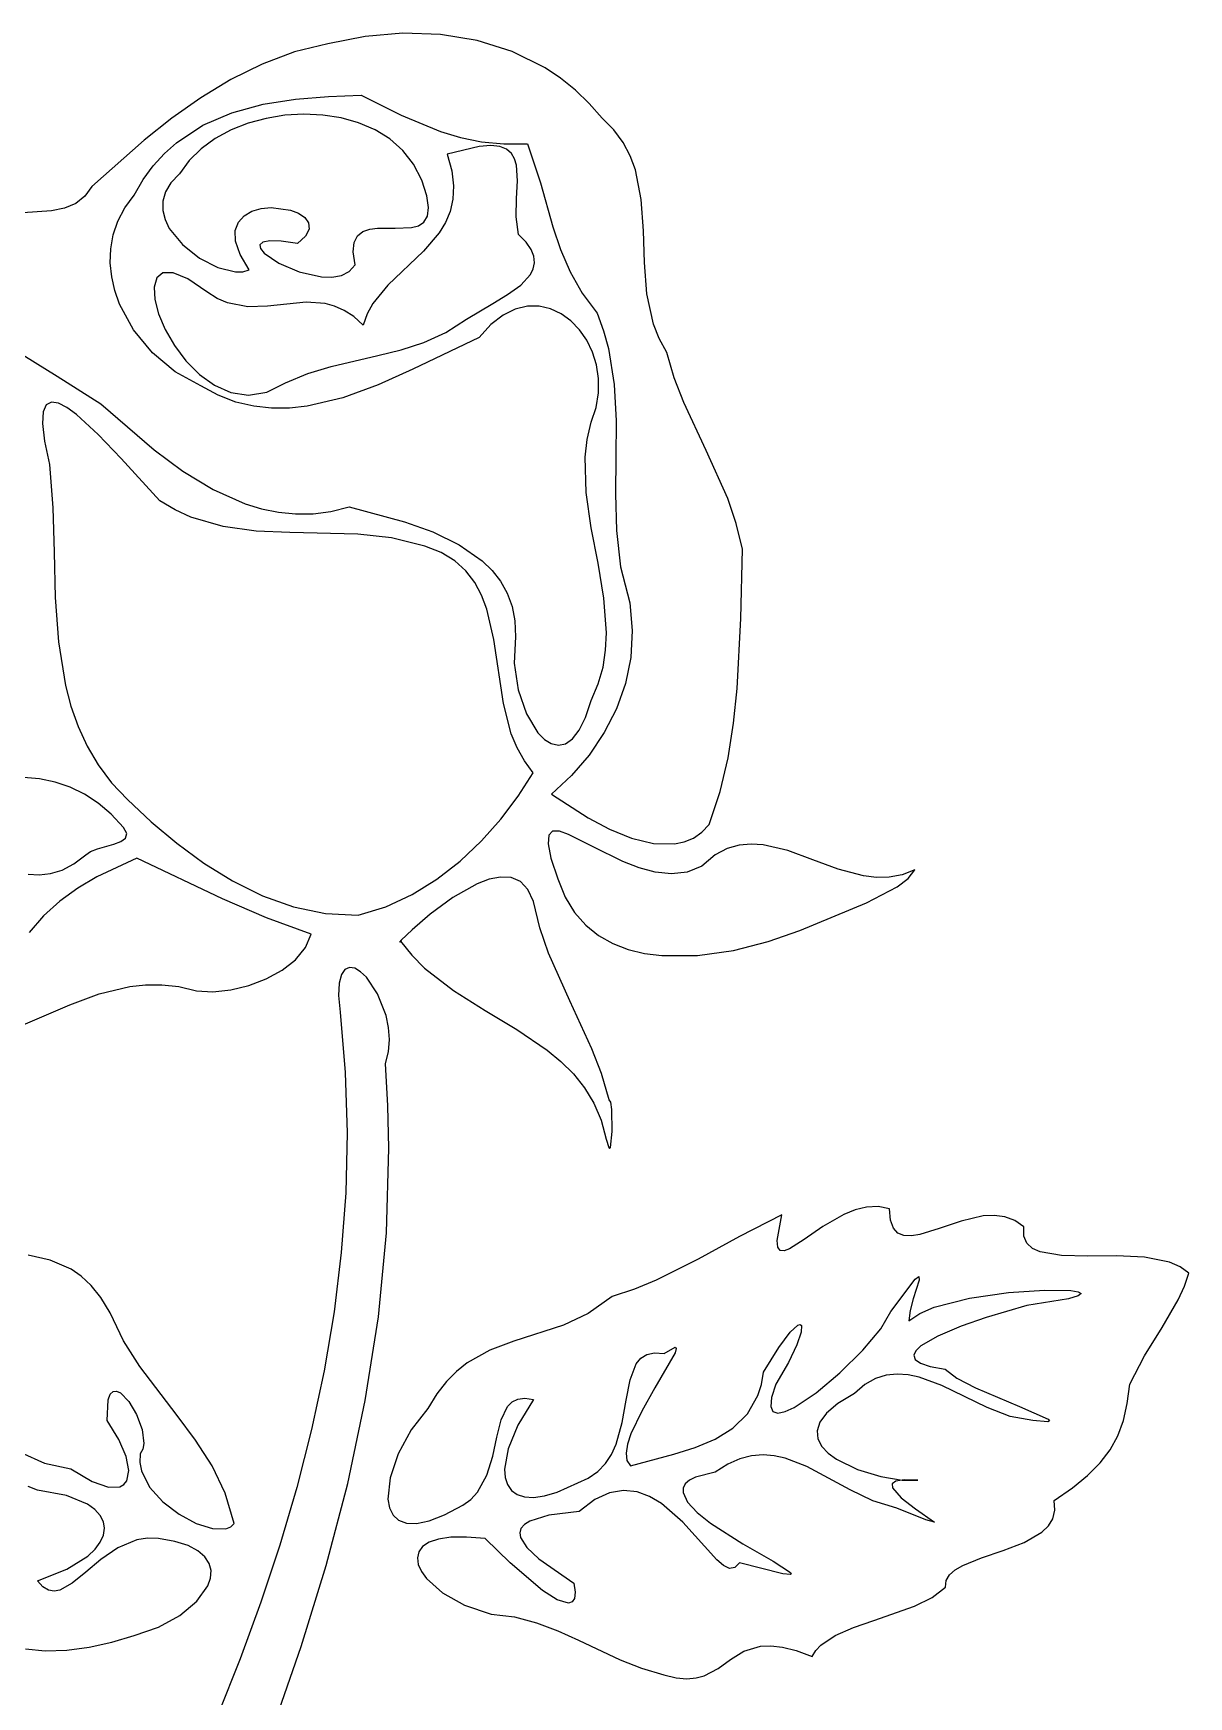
# Model space of a CAD drawing. Extents: x 15 to 195, y 6 to 291.
# Drawn here: x 86.9 to 194.7, y 136.1 to 291.2 of the extents above; entities that cross this region are included whole.
import ezdxf

# ---------------------------------------------------------------- set-up
doc = ezdxf.new("R2010")
doc.units = 0

msp = doc.modelspace()

# ---------------------------------------------------------------- linework, layer by layer
at = {"layer": 'Layer 1'}
for p, q in [((114.361539, 290.252352), (111.244021, 289.500739)), ((117.841428, 290.938042), (114.361539, 290.252352)), ((121.361002, 291.241668), (117.841428, 290.938042)), ((124.859876, 291.13235), (121.361002, 291.241668)), ((128.277667, 290.579205), (124.859876, 291.13235)), ((131.553989, 289.551352), (128.277667, 290.579205)), ((111.244021, 289.500739), (108.228165, 288.371603)), ((134.628459, 288.01791), (131.553989, 289.551352)), ((108.228165, 288.371603), (105.315405, 286.923787)), ((136.07113, 287.051942), (134.628459, 288.01791)), ((137.440693, 285.947997), (136.07113, 287.051942)), ((105.315405, 286.923787), (102.507174, 285.216135)), ((138.729602, 284.702213), (137.440693, 285.947997)), ((102.507174, 285.216135), (99.804906, 283.307492)), ((105.411353, 283.825595), (108.310981, 284.615051)), ((108.310981, 284.615051), (111.329786, 285.100239)), ((111.329786, 285.100239), (114.403032, 285.355349)), ((114.403032, 285.355349), (117.465983, 285.454574)), ((117.465983, 285.454574), (121.207202, 283.594328)), ((139.930307, 283.310732), (138.729602, 284.702213)), ((99.804906, 283.307492), (97.210032, 281.256702)), ((100.228567, 281.037107), (102.695636, 282.657677)), ((102.695636, 282.657677), (105.411353, 283.825595)), ((106.923205, 282.846067), (105.329656, 282.219153)), ((108.607705, 283.304053), (106.923205, 282.846067)), ((110.34977, 283.588381), (108.607705, 283.304053)), ((112.116018, 283.694321), (110.34977, 283.588381)), ((113.873063, 283.617144), (112.116018, 283.694321)), ((115.587522, 283.352121), (113.873063, 283.617144)), ((117.226009, 282.894521), (115.587522, 283.352121)), ((118.755141, 282.239616), (117.226009, 282.894521)), ((121.207202, 283.594328), (124.864312, 282.078098)), ((141.040494, 282.221038), (139.930307, 283.310732)), ((97.210032, 281.256702), (92.348205, 276.964059)), ((99.108506, 280.033892), (100.228567, 281.037107)), ((103.860442, 281.428039), (102.548946, 280.477455)), ((105.329656, 282.219153), (103.860442, 281.428039)), ((120.141534, 281.382676), (118.755141, 282.239616)), ((121.351802, 280.318972), (120.141534, 281.382676)), ((124.864312, 282.078098), (126.744295, 281.51628)), ((126.744295, 281.51628), (128.702814, 281.121217)), ((128.702814, 281.121217), (130.773054, 280.919824)), ((130.773054, 280.919824), (132.988205, 280.939018)), ((132.988205, 280.939018), (134.188296, 277.303954)), ((141.909933, 281.048113), (141.040494, 282.221038)), ((142.569278, 279.801917), (141.909933, 281.048113)), ((98.074882, 278.889692), (99.108506, 280.033892)), ((101.428554, 279.372131), (100.53265, 278.116796)), ((102.548946, 280.477455), (101.428554, 279.372131)), ((122.352562, 279.043774), (121.351802, 280.318972)), ((128.46628, 280.690544), (125.489157, 279.9714)), ((125.489157, 279.9714), (125.918832, 278.42168)), ((129.54534, 280.7627), (128.46628, 280.690544)), ((130.388243, 280.665795), (129.54534, 280.7627)), ((131.022624, 280.416742), (130.388243, 280.665795)), ((131.476115, 280.032453), (131.022624, 280.416742)), ((131.776351, 279.529841), (131.476115, 280.032453)), ((131.950966, 278.925818), (131.776351, 279.529841)), ((143.049185, 278.49241), (142.569278, 279.801917)), ((97.135788, 277.595233), (98.074882, 278.889692)), ((100.53265, 278.116796), (99.716637, 277.291554)), ((123.11043, 277.552353), (122.352562, 279.043774)), ((125.918832, 278.42168), (126.087924, 277.026021)), ((132.033864, 277.481189), (131.950966, 278.925818)), ((143.593308, 275.723307), (143.049185, 278.49241)), ((92.348205, 276.964059), (91.703003, 276.035585)), ((96.299316, 276.141241), (97.135788, 277.595233)), ((99.202344, 276.440411), (98.959997, 275.576524)), ((99.716637, 277.291554), (99.202344, 276.440411)), ((123.575432, 276.090133), (123.11043, 277.552353)), ((123.11043, 277.552353), (123.11043, 277.552353)), ((126.087924, 277.026021), (126.026013, 275.767194)), ((131.94588, 275.833869), (132.033864, 277.481189)), ((134.188296, 277.303954), (135.351669, 273.189357)), ((88.58322, 274.684017), (85.91655, 274.502252)), ((89.78051, 274.943123), (88.58322, 274.684017)), ((90.833771, 275.377793), (89.78051, 274.943123)), ((91.703003, 276.035585), (90.833771, 275.377793)), ((94.77862, 273.715434), (95.426506, 274.95263)), ((95.426506, 274.95263), (96.299316, 276.141241)), ((98.959997, 275.576524), (98.959825, 274.713049)), ((98.959825, 274.713049), (99.172055, 273.863142)), ((106.542552, 274.223384), (107.269971, 274.641502)), ((107.269971, 274.641502), (108.127421, 274.891359)), ((108.127421, 274.891359), (109.053346, 274.985423)), ((109.053346, 274.985423), (110.864403, 274.75605)), ((110.864403, 274.75605), (111.626427, 274.457551)), ((123.737921, 274.980657), (123.575432, 276.090133)), ((123.638349, 274.176004), (123.737921, 274.980657)), ((126.026013, 275.767194), (125.762677, 274.627972)), ((131.908082, 274.119157), (131.94588, 275.833869)), ((143.787541, 272.820486), (143.593308, 275.723307)), ((94.343484, 272.442272), (94.77862, 273.715434)), ((99.172055, 273.863142), (99.566916, 273.03996)), ((105.724019, 272.832489), (106.006716, 273.624536)), ((106.006716, 273.624536), (106.542552, 274.223384)), ((111.626427, 274.457551), (112.210708, 274.053135)), ((112.210708, 274.053135), (112.555692, 273.555272)), ((112.555692, 273.555272), (112.599824, 272.97643)), ((120.625356, 273.047831), (122.171776, 273.111768)), ((122.171776, 273.111768), (122.814826, 273.289481)), ((122.814826, 273.289481), (123.317167, 273.628253)), ((123.317167, 273.628253), (123.638349, 274.176004)), ((125.327493, 273.591123), (124.75004, 272.639421)), ((125.762677, 274.627972), (125.327493, 273.591123)), ((132.141541, 272.472353), (131.908082, 274.119157)), ((135.351669, 273.189357), (136.068887, 271.078249)), ((94.108926, 271.145767), (94.343484, 272.442272)), ((99.566916, 273.03996), (100.785439, 271.526399)), ((105.756015, 271.834774), (105.724019, 272.832489)), ((106.164259, 270.618922), (105.756015, 271.834774)), ((108.287212, 271.763719), (108.020869, 271.507073)), ((108.930649, 271.889912), (108.287212, 271.763719)), ((109.998808, 271.854338), (108.930649, 271.889912)), ((111.539316, 271.625685), (109.998808, 271.854338)), ((112.28155, 272.329078), (111.539316, 271.625685)), ((112.599824, 272.97643), (112.28155, 272.329078)), ((116.726868, 270.852938), (116.815998, 271.737591)), ((116.815998, 271.737591), (117.128479, 272.352009)), ((117.128479, 272.352009), (117.623859, 272.744114)), ((117.623859, 272.744114), (118.261688, 272.961828)), ((118.261688, 272.961828), (119.001514, 273.053071)), ((119.001514, 273.053071), (120.625356, 273.047831)), ((124.75004, 272.639421), (123.286639, 270.922537)), ((132.857988, 271.754836), (132.141541, 272.472353)), ((132.141541, 272.472353), (132.141541, 272.472353)), ((133.331151, 271.078831), (132.857988, 271.754836)), ((143.877128, 269.86363), (143.787541, 272.820486)), ((94.062771, 269.838541), (94.108926, 271.145767)), ((100.785439, 271.526399), (102.377217, 270.277616)), ((102.377217, 270.277616), (104.104073, 269.398864)), ((107.010304, 269.172464), (106.164259, 270.618922)), ((108.020869, 271.507073), (108.083992, 271.151289)), ((108.083992, 271.151289), (108.428953, 270.727678)), ((108.428953, 270.727678), (109.773878, 269.802234)), ((116.901539, 269.650129), (116.726868, 270.852938)), ((123.286639, 270.922537), (119.954045, 267.752445)), ((133.584014, 270.441832), (133.331151, 271.078831)), ((133.639561, 269.841333), (133.584014, 270.441832)), ((136.068887, 271.078249), (136.956087, 268.998479)), ((94.192847, 268.533215), (94.062771, 269.838541)), ((94.486981, 267.242411), (94.192847, 268.533215)), ((98.39004, 268.430669), (98.143873, 267.573234)), ((98.979205, 268.90357), (98.39004, 268.430669)), ((99.938165, 268.901443), (98.979205, 268.90357)), ((101.293714, 268.333794), (99.938165, 268.901443)), ((104.104073, 269.398864), (105.727827, 268.995396)), ((105.727827, 268.995396), (106.426612, 269.004784)), ((106.426612, 269.004784), (107.010304, 269.172464)), ((109.773878, 269.802234), (111.674622, 268.98125)), ((111.674622, 268.98125), (113.750162, 268.515232)), ((113.750162, 268.515232), (114.734411, 268.493619)), ((114.734411, 268.493619), (115.619475, 268.654689)), ((115.619475, 268.654689), (116.357727, 269.029755)), ((116.357727, 269.029755), (116.901539, 269.650129)), ((132.348254, 267.754213), (133.250639, 268.739809)), ((133.250639, 268.739809), (133.520775, 269.274827)), ((133.520775, 269.274827), (133.639561, 269.841333)), ((136.956087, 268.998479), (138.07299, 267.000451)), ((144.107311, 266.932423), (143.877128, 269.86363)), ((94.933, 265.978751), (94.486981, 267.242411)), ((98.143873, 267.573234), (98.21391, 266.421759)), ((103.07265, 267.110129), (101.293714, 268.333794)), ((104.041795, 266.515584), (103.07265, 267.110129)), ((119.954045, 267.752445), (118.558103, 266.023574)), ((131.116275, 266.864494), (132.348254, 267.754213)), ((138.07299, 267.000451), (139.479316, 265.134574)), ((144.723331, 264.106547), (144.107311, 266.932423)), ((96.231997, 263.583348), (94.933, 265.978751)), ((98.21391, 266.421759), (98.573355, 265.066738)), ((104.998368, 266.10805), (104.041795, 266.515584)), ((106.877994, 265.739559), (104.998368, 266.10805)), ((108.719922, 265.775748), (106.877994, 265.739559)), ((110.532547, 265.987707), (108.719922, 265.775748)), ((112.324263, 266.146526), (110.532547, 265.987707)), ((114.103463, 266.023295), (112.324263, 266.146526)), ((114.990994, 265.784376), (114.103463, 266.023295)), ((115.878543, 265.389104), (114.990994, 265.784376)), ((116.767161, 264.808864), (115.878543, 265.389104)), ((118.558103, 266.023574), (118.031244, 265.06288)), ((127.281457, 264.570129), (129.73857, 266.050607)), ((129.73857, 266.050607), (131.116275, 266.864494)), ((131.833584, 265.515038), (130.695382, 264.958023)), ((132.964007, 265.781403), (131.833584, 265.515038)), ((134.0674, 265.78093), (132.964007, 265.781403)), ((135.124512, 265.537431), (134.0674, 265.78093)), ((136.116092, 265.074717), (135.124512, 265.537431)), ((98.573355, 265.066738), (99.195411, 263.598665)), ((117.657897, 264.015044), (116.767161, 264.808864)), ((118.031244, 265.06288), (117.657897, 264.015044)), ((125.345816, 263.329511), (127.281457, 264.570129)), ((129.568654, 264.086546), (128.47265, 262.876796)), ((130.695382, 264.958023), (129.568654, 264.086546)), ((137.022888, 264.416601), (136.116092, 265.074717)), ((137.825649, 263.586893), (137.022888, 264.416601)), ((139.479316, 265.134574), (140.081877, 263.48816)), ((145.252668, 262.758009), (144.723331, 264.106547)), ((97.992455, 261.447979), (96.231997, 263.583348)), ((99.195411, 263.598665), (100.053284, 262.108033)), ((121.190356, 261.719058), (123.306403, 262.408647)), ((128.47265, 262.876796), (122.27603, 259.905318)), ((123.306403, 262.408647), (125.345816, 263.329511)), ((138.505123, 262.609406), (137.825649, 263.586893)), ((139.042059, 261.507951), (138.505123, 262.609406)), ((140.081877, 263.48816), (140.5341, 261.828579)), ((145.97043, 261.465685), (145.252668, 262.758009)), ((85.002889, 261.812001), (89.110254, 259.26944)), ((100.116986, 259.673619), (97.992455, 261.447979)), ((100.053284, 262.108033), (101.120178, 260.685336)), ((101.120178, 260.685336), (102.369297, 259.421069)), ((114.653789, 260.153148), (119.024813, 261.172265)), ((119.024813, 261.172265), (121.190356, 261.719058)), ((139.417206, 260.30634), (139.042059, 261.507951)), ((140.5341, 261.828579), (141.06916, 258.476343)), ((146.663091, 259.096737), (145.97043, 261.465685)), ((89.110254, 259.26944), (93.194872, 256.667907)), ((102.508205, 258.361241), (100.116986, 259.673619)), ((102.369297, 259.421069), (103.773846, 258.405726)), ((110.410427, 258.643463), (112.502581, 259.503866)), ((112.502581, 259.503866), (114.653789, 260.153148)), ((122.27603, 259.905318), (119.043316, 258.447254)), ((139.611312, 259.028385), (139.417206, 260.30634)), ((104.139438, 257.472317), (102.508205, 258.361241)), ((103.773846, 258.405726), (105.307029, 257.729799)), ((105.307029, 257.729799), (106.942051, 257.483784)), ((106.942051, 257.483784), (108.652116, 257.758174)), ((108.652116, 257.758174), (110.410427, 258.643463)), ((119.043316, 258.447254), (115.753417, 257.238559)), ((139.379396, 256.338691), (139.605126, 257.697898)), ((139.605126, 257.697898), (139.611312, 259.028385)), ((141.06916, 258.476343), (141.247763, 255.090722)), ((147.552806, 256.802098), (146.663091, 259.096737)), ((88.083675, 256.595678), (87.795069, 255.941965)), ((88.569085, 256.843204), (88.083675, 256.595678)), ((89.222596, 256.736569), (88.569085, 256.843204)), ((90.015506, 256.327797), (89.222596, 256.736569)), ((90.919113, 255.668913), (90.015506, 256.327797)), ((93.194872, 256.667907), (98.143623, 252.396953)), ((105.783726, 256.840573), (104.139438, 257.472317)), ((107.438029, 256.44436), (105.783726, 256.840573)), ((109.099309, 256.262029), (107.438029, 256.44436)), ((110.764527, 256.271933), (109.099309, 256.262029)), ((112.430644, 256.452421), (110.764527, 256.271933)), ((115.753417, 257.238559), (112.430644, 256.452421)), ((138.914872, 254.974574), (139.379396, 256.338691)), ((149.637454, 252.330497), (147.552806, 256.802098)), ((87.795069, 255.941965), (87.731969, 254.830042)), ((87.731969, 254.830042), (87.923077, 253.207883)), ((92.943609, 253.80891), (90.919113, 255.668913)), ((138.547997, 253.345516), (138.914872, 254.974574)), ((141.247763, 255.090722), (141.233172, 251.684573)), ((87.923077, 253.207883), (88.397094, 251.023463)), ((95.066467, 251.572757), (92.943609, 253.80891)), ((138.368079, 251.708424), (138.547997, 253.345516)), ((98.688799, 247.636796), (95.066467, 251.572757)), ((98.143623, 252.396953), (100.835403, 250.406687)), ((138.45079, 248.417742), (138.368079, 251.708424)), ((141.233172, 251.684573), (141.188652, 248.270749)), ((151.652479, 247.840379), (149.637454, 252.330497)), ((88.397094, 251.023463), (88.692522, 246.98557)), ((100.835403, 250.406687), (103.667744, 248.685392)), ((103.667744, 248.685392), (106.637365, 247.362188)), ((138.926367, 245.117735), (138.45079, 248.417742)), ((141.188652, 248.270749), (141.277467, 244.862108)), ((88.692522, 246.98557), (88.813842, 242.827088)), ((100.117278, 246.780919), (98.688799, 247.636796)), ((101.577737, 246.10793), (100.117278, 246.780919)), ((106.637365, 247.362188), (108.17263, 246.890222)), ((108.17263, 246.890222), (109.740984, 246.566199)), ((114.640483, 246.643197), (116.337094, 247.072352)), ((116.337094, 247.072352), (121.506484, 245.679169)), ((152.455166, 245.522594), (151.652479, 247.840379)), ((104.580386, 245.221433), (101.577737, 246.10793)), ((107.668326, 244.798934), (104.580386, 245.221433)), ((109.740984, 246.566199), (111.342018, 246.40626)), ((111.342018, 246.40626), (112.975321, 246.426546)), ((112.975321, 246.426546), (114.640483, 246.643197)), ((121.506484, 245.679169), (124.139942, 244.734206)), ((153.025986, 243.121241), (152.455166, 245.522594)), ((110.813135, 244.662062), (107.668326, 244.798934)), ((117.159678, 244.531726), (110.813135, 244.662062)), ((120.304571, 244.18152), (117.159678, 244.531726)), ((123.39265, 243.403463), (120.304571, 244.18152)), ((124.139942, 244.734206), (126.608058, 243.537366)), ((139.558171, 241.823613), (138.926367, 245.117735)), ((141.277467, 244.862108), (141.662883, 241.471505)), ((88.813842, 242.827088), (88.935944, 238.627051)), ((124.938665, 242.805753), (123.39265, 243.403463)), ((126.211253, 242.028693), (124.938665, 242.805753)), ((126.608058, 243.537366), (128.762441, 242.023926)), ((152.861755, 236.6694), (153.025986, 243.121241)), ((153.025986, 243.121241), (153.025986, 243.121241)), ((127.241464, 241.092012), (126.211253, 242.028693)), ((128.060349, 240.015437), (127.241464, 241.092012)), ((128.762441, 242.023926), (129.675612, 241.128256)), ((129.675612, 241.128256), (130.454705, 240.129166)), ((140.109563, 238.550583), (139.558171, 241.823613)), ((141.662883, 241.471505), (142.508165, 238.111796)), ((128.698958, 238.818695), (128.060349, 240.015437)), ((130.454705, 240.129166), (131.08117, 239.018565)), ((131.08117, 239.018565), (131.536459, 237.788363)), ((88.935944, 238.627051), (89.233721, 234.464494)), ((129.188342, 237.521515), (128.698958, 238.818695)), ((129.843639, 234.704749), (129.188342, 237.521515)), ((131.536459, 237.788363), (131.802024, 236.43047)), ((140.343903, 235.313854), (140.109563, 238.550583)), ((142.508165, 238.111796), (142.75313, 235.547764)), ((131.802024, 236.43047), (131.859316, 234.936796)), ((152.543774, 230.129144), (152.861755, 236.6694)), ((89.233721, 234.464494), (89.882065, 230.418454)), ((130.729769, 228.733973), (129.843639, 234.704749)), ((131.859316, 234.936796), (131.72865, 232.482751)), ((140.268229, 233.713855), (140.343903, 235.313854)), ((142.75313, 235.547764), (142.610581, 233.03131)), ((140.024552, 232.128633), (140.268229, 233.713855)), ((142.610581, 233.03131), (142.109084, 230.58623)), ((131.72865, 232.482751), (132.107148, 230.002489)), ((139.583293, 230.560091), (140.024552, 232.128633)), ((89.882065, 230.418454), (90.392352, 228.463825)), ((132.107148, 230.002489), (132.884887, 227.753863)), ((138.914872, 229.010129), (139.583293, 230.560091)), ((142.109084, 230.58623), (141.277207, 228.236321)), ((152.207984, 226.877082), (152.543774, 230.129144)), ((90.392352, 228.463825), (91.055866, 226.567963)), ((131.457414, 225.895606), (130.729769, 228.733973)), ((138.377994, 227.415227), (138.914872, 229.010129)), ((141.277207, 228.236321), (140.143519, 226.005378)), ((91.055866, 226.567963), (91.894467, 224.740748)), ((132.884887, 227.753863), (133.951943, 225.994727)), ((137.789781, 226.232781), (138.377994, 227.415227)), ((151.690787, 223.664381), (152.207984, 226.877082)), ((132.001058, 224.582225), (131.457414, 225.895606)), ((133.951943, 225.994727), (134.559614, 225.379297)), ((134.559614, 225.379297), (135.198393, 224.982933)), ((135.198393, 224.982933), (135.85454, 224.837868)), ((136.514314, 224.976333), (137.163975, 225.430561)), ((137.163975, 225.430561), (137.789781, 226.232781)), ((140.143519, 226.005378), (138.736587, 223.917196)), ((91.894467, 224.740748), (92.930017, 222.992059)), ((132.705986, 223.365682), (132.001058, 224.582225)), ((135.85454, 224.837868), (136.514314, 224.976333)), ((138.736587, 223.917196), (137.084978, 221.995573)), ((150.944525, 220.511531), (151.690787, 223.664381)), ((87.465285, 221.704673), (84.455434, 221.96234)), ((92.930017, 222.992059), (94.184377, 221.331775)), ((132.097524, 220.068568), (133.50525, 222.262905)), ((133.50525, 222.262905), (132.705983, 223.365685)), ((132.705983, 223.365685), (132.705986, 223.365682)), ((132.705986, 223.365682), (132.705986, 223.365682)), ((137.084978, 221.995573), (135.217261, 220.264303)), ((88.91387, 221.381624), (87.465285, 221.704673)), ((90.314763, 220.906851), (88.91387, 221.381624)), ((91.660363, 220.263668), (90.314763, 220.906851)), ((94.184377, 221.331775), (95.67941, 219.769776)), ((149.921541, 217.439018), (150.944525, 220.511531)), ((92.943071, 219.435388), (91.660363, 220.263668)), ((94.155289, 218.405325), (92.943071, 219.435388)), ((95.67941, 219.769776), (97.889892, 217.688301)), ((130.482902, 217.932089), (132.097524, 220.068568)), ((135.217261, 220.264303), (138.627737, 218.063537)), ((95.289415, 217.156793), (94.155289, 218.405325)), ((97.889892, 217.688301), (100.267948, 215.685354)), ((128.674481, 215.900684), (130.482902, 217.932089)), ((138.627737, 218.063537), (140.622807, 217.017334)), ((149.226746, 216.709367), (149.921541, 217.439018)), ((94.388053, 215.611479), (95.041107, 215.859984)), ((95.041107, 215.859984), (95.480502, 216.177384)), ((95.599013, 216.59816), (95.289415, 217.156793)), ((95.289415, 217.156793), (95.289415, 217.156793)), ((95.480502, 216.177384), (95.599013, 216.59816)), ((100.267948, 215.685354), (102.798014, 213.826213)), ((126.685357, 214.021569), (128.674481, 215.900684)), ((134.957889, 216.437377), (134.894176, 215.625728)), ((135.322906, 216.804182), (134.957889, 216.437377)), ((135.954284, 216.803367), (135.322906, 216.804182)), ((136.817083, 216.512153), (135.954284, 216.803367)), ((139.097173, 215.367412), (136.817083, 216.512153)), ((140.622807, 217.017334), (142.691933, 216.177614)), ((142.691933, 216.177614), (144.745743, 215.67215)), ((144.745743, 215.67215), (146.694863, 215.628715)), ((146.694863, 215.628715), (147.602236, 215.820186)), ((147.602236, 215.820186), (148.44992, 216.17508)), ((148.44992, 216.17508), (149.226746, 216.709367)), ((90.665358, 213.769707), (91.783761, 214.616796)), ((91.783761, 214.616796), (92.219195, 214.934528)), ((92.219195, 214.934528), (92.869871, 215.183232)), ((96.549052, 214.310114), (92.811712, 212.57208)), ((92.869871, 215.183232), (94.388053, 215.611479)), ((104.522027, 210.517984), (96.549052, 214.310114)), ((134.894176, 215.625728), (135.166708, 214.292016)), ((135.166708, 214.292016), (135.810427, 212.359018)), ((141.883643, 213.987733), (139.097173, 215.367412)), ((150.485986, 214.616796), (149.230783, 213.564816)), ((151.593649, 215.186758), (150.485986, 214.616796)), ((152.711521, 215.508463), (151.593649, 215.186758)), ((153.839026, 215.616304), (152.711521, 215.508463)), ((154.975593, 215.544676), (153.839026, 215.616304)), ((157.27362, 215.000583), (154.975593, 215.544676)), ((159.601018, 214.151332), (157.27362, 215.000583)), ((161.953204, 213.272069), (159.601018, 214.151332)), ((86.399296, 212.815416), (87.435041, 212.745929)), ((87.435041, 212.745929), (88.491179, 212.862799)), ((88.491179, 212.862799), (89.567891, 213.19455)), ((89.567891, 213.19455), (90.665358, 213.769707)), ((92.811712, 212.57208), (91.036382, 211.50253)), ((102.798014, 213.826213), (105.464526, 212.176157)), ((124.528627, 212.341962), (126.685357, 214.021569)), ((143.379415, 213.402846), (141.883643, 213.987733)), ((144.896958, 212.990889), (143.379415, 213.402846)), ((146.401327, 212.829084), (144.896958, 212.990889)), ((147.857583, 212.994653), (146.401327, 212.829084)), ((149.230783, 213.564816), (147.857583, 212.994653)), ((164.325594, 212.637941), (161.953204, 213.272069)), ((165.517933, 212.498787), (164.325594, 212.637941)), ((167.912035, 212.748264), (166.713604, 212.524097)), ((169.112652, 213.205682), (167.912035, 212.748264)), ((168.48597, 212.396715), (169.112652, 213.205682)), ((169.112652, 213.205682), (169.112652, 213.205682)), ((91.036382, 211.50253), (89.368373, 210.285812)), ((105.464526, 212.176157), (108.25192, 210.800464)), ((122.217386, 210.909079), (124.528627, 212.341962)), ((128.284966, 211.918222), (126.008826, 210.63158)), ((129.405551, 212.336623), (128.284966, 211.918222)), ((130.471779, 212.540714), (129.405551, 212.336623)), ((131.451628, 212.482219), (130.471779, 212.540714)), ((132.313072, 212.112866), (131.451628, 212.482219)), ((133.024087, 211.38438), (132.313072, 212.112866)), ((133.55265, 210.248487), (133.024087, 211.38438)), ((135.810427, 212.359018), (136.491273, 210.669953)), ((164.586341, 210.139692), (167.456374, 211.615445)), ((166.713604, 212.524097), (165.517933, 212.498787)), ((167.456374, 211.615445), (168.48597, 212.396715)), ((89.368373, 210.285812), (87.841508, 208.911819)), ((108.623578, 208.744004), (104.522027, 210.517984)), ((108.25192, 210.800464), (111.144633, 209.764413)), ((111.144633, 209.764413), (114.127101, 209.133283)), ((117.183761, 208.972352), (119.764732, 209.770136)), ((119.764732, 209.770136), (122.217386, 210.909079)), ((126.008826, 210.63158), (123.899552, 209.066979)), ((134.131516, 207.788761), (133.55265, 210.248487)), ((136.491273, 210.669953), (137.364012, 209.239392)), ((158.388208, 207.561241), (164.586341, 210.139692)), ((87.841508, 208.911819), (86.489607, 207.370443)), ((112.81049, 207.20846), (108.623578, 208.744004)), ((114.127101, 209.133283), (117.183761, 208.972352)), ((123.899552, 209.066979), (122.21334, 207.61061)), ((137.364012, 209.239392), (138.408388, 208.051633)), ((138.408388, 208.051633), (139.604147, 207.090974)), ((112.278207, 205.957795), (112.81049, 207.20846)), ((112.81049, 207.20846), (112.81049, 207.20846)), ((121.206381, 206.648662), (121.037684, 206.473781)), ((121.037684, 206.473781), (121.134872, 206.567327)), ((121.134872, 206.567327), (122.192808, 205.246219)), ((122.21334, 207.61061), (121.206381, 206.648662)), ((134.928772, 205.451268), (134.131516, 207.788761)), ((139.604147, 207.090974), (140.931034, 206.341712)), ((152.18937, 205.697029), (155.431638, 206.520384)), ((155.431638, 206.520384), (158.388208, 207.561241)), ((110.093354, 203.84929), (111.343942, 204.830458)), ((111.343942, 204.830458), (112.278207, 205.957795)), ((122.192808, 205.246219), (123.386306, 204.052958)), ((136.914863, 200.983235), (134.928772, 205.451268)), ((140.931034, 206.341712), (142.368792, 205.788147)), ((142.368792, 205.788147), (143.897168, 205.414574)), ((143.897168, 205.414574), (145.495906, 205.205292)), ((145.495906, 205.205292), (148.823445, 205.216792)), ((148.823445, 205.216792), (152.18937, 205.697029)), ((108.612105, 203.037132), (110.093354, 203.84929)), ((115.614428, 203.448855), (115.41261, 202.644729)), ((115.940692, 203.927638), (115.614428, 203.448855)), ((116.364371, 204.110876), (115.940692, 203.927638)), ((116.858436, 204.02837), (116.364371, 204.110876)), ((117.395858, 203.70992), (116.858436, 204.02837)), ((117.949605, 203.185328), (117.395858, 203.70992)), ((123.386306, 204.052958), (126.079961, 201.959381)), ((93.035044, 201.63598), (95.874435, 202.327288)), ((95.874435, 202.327288), (97.349802, 202.486517)), ((97.349802, 202.486517), (98.87285, 202.490009)), ((98.87285, 202.490009), (100.451505, 202.314173)), ((100.451505, 202.314173), (102.093691, 201.935417)), ((102.093691, 201.935417), (103.640986, 201.843126)), ((103.640986, 201.843126), (105.30026, 202.011209)), ((105.30026, 202.011209), (106.985853, 202.416825)), ((106.985853, 202.416825), (108.612105, 203.037132)), ((115.41261, 202.644729), (115.362266, 201.485457)), ((118.99796, 201.636913), (117.949605, 203.185328)), ((126.079961, 201.959381), (129.015792, 200.105406)), ((84.836997, 198.277807), (90.291275, 200.604812)), ((90.291275, 200.604812), (93.035044, 201.63598)), ((115.362266, 201.485457), (115.490427, 199.941241)), ((119.787263, 199.621529), (118.99796, 201.636913)), ((138.983737, 196.524905), (136.914863, 200.983235)), ((115.490427, 199.941241), (115.981599, 194.301566)), ((120.017196, 198.513224), (119.787263, 199.621529)), ((129.015792, 200.105406), (131.993753, 198.309843)), ((120.012476, 196.244389), (120.101277, 197.377577)), ((120.101277, 197.377577), (120.017196, 198.513224)), ((131.993753, 198.309843), (134.813798, 196.391501)), ((119.723764, 195.14346), (120.012476, 196.244389)), ((134.813798, 196.391501), (136.102088, 195.329667)), ((139.884472, 194.199539), (138.983737, 196.524905)), ((115.981599, 194.301566), (116.154345, 188.68281)), ((119.965752, 191.188389), (119.723764, 195.14346)), ((119.723764, 195.14346), (119.723764, 195.14346)), ((136.102088, 195.329667), (137.275882, 194.169192)), ((137.275882, 194.169192), (138.310174, 192.887427)), ((140.608208, 191.756793), (139.884472, 194.199539)), ((138.310174, 192.887427), (139.179959, 191.461724)), ((120.059055, 187.237224), (119.965752, 191.188389)), ((139.179959, 191.461724), (139.86023, 189.869433)), ((140.747004, 191.554437), (140.608208, 191.756793)), ((140.608208, 191.756793), (140.608208, 191.756793)), ((140.840341, 190.853393), (140.747004, 191.554437)), ((140.882086, 188.806183), (140.840341, 190.853393)), ((139.86023, 189.869433), (140.325983, 188.087907)), ((116.154345, 188.68281), (116.025574, 183.088417)), ((140.325983, 188.087907), (140.550304, 187.313617)), ((140.716335, 187.317057), (140.882086, 188.806183)), ((119.824807, 179.353792), (120.059055, 187.237224)), ((140.550304, 187.313617), (140.640472, 187.231417)), ((140.640472, 187.231417), (140.716335, 187.317057)), ((116.025574, 183.088417), (115.612191, 177.521831)), ((164.61126, 181.753251), (163.544597, 181.493309)), ((165.682393, 181.80384), (164.61126, 181.753251)), ((166.743467, 181.596793), (165.682393, 181.80384)), ((166.837515, 180.526298), (166.743467, 181.596793)), ((156.694875, 181.032352), (152.759959, 179.014515)), ((156.261257, 178.626006), (156.694875, 181.032352)), ((162.496931, 181.0723), (160.516703, 179.940216)), ((163.544597, 181.493309), (162.496931, 181.0723)), ((167.10615, 179.779857), (166.837515, 180.526298)), ((173.413355, 180.44886), (171.391683, 179.761149)), ((175.495274, 180.925167), (173.413355, 180.44886)), ((176.514514, 180.979348), (175.495274, 180.925167)), ((177.49564, 180.855043), (176.514514, 180.979348)), ((178.420928, 180.510374), (177.49564, 180.855043)), ((179.272652, 179.903463), (178.420928, 180.510374)), ((119.071423, 171.507536), (119.824807, 179.353792)), ((152.759959, 179.014515), (148.902119, 176.899257)), ((156.319917, 178.002062), (156.261257, 178.626006)), ((158.786799, 178.743271), (157.423442, 177.867739)), ((160.516703, 179.940216), (158.786799, 178.743271)), ((167.531647, 179.315591), (167.10615, 179.779857)), ((168.096281, 179.091622), (167.531647, 179.315591)), ((168.782326, 179.066071), (168.096281, 179.091622)), ((169.572058, 179.197061), (168.782326, 179.066071)), ((171.391683, 179.761149), (169.572058, 179.197061)), ((179.273552, 179.047056), (179.272652, 179.903463)), ((179.551073, 178.389936), (179.273552, 179.047056)), ((88.440066, 176.809502), (86.388833, 177.278975)), ((115.612191, 177.521831), (114.931105, 171.986499)), ((148.902119, 176.899257), (144.989545, 174.945547)), ((156.542853, 177.699893), (156.319917, 178.002062)), ((156.915537, 177.671213), (156.542853, 177.699893)), ((157.423442, 177.867739), (156.915537, 177.671213)), ((180.073383, 177.906181), (179.551073, 178.389936)), ((180.808648, 177.569871), (180.073383, 177.906181)), ((182.79071, 177.2359), (180.808648, 177.569871)), ((185.24259, 177.180655), (182.79071, 177.2359)), ((187.909621, 177.196768), (185.24259, 177.180655)), ((190.537134, 177.07687), (187.909621, 177.196768)), ((192.870461, 176.613594), (190.537134, 177.07687)), ((90.40949, 175.975285), (88.440066, 176.809502)), ((91.358729, 175.317462), (90.40949, 175.975285)), ((193.847222, 176.188386), (192.870461, 176.613594)), ((194.654935, 175.599571), (193.847222, 176.188386)), ((194.253308, 174.370299), (194.654935, 175.599571)), ((194.654935, 175.599571), (194.654935, 175.599571)), ((92.281762, 174.443733), (91.358729, 175.317462)), ((93.176671, 173.312522), (92.281762, 174.443733)), ((142.971542, 174.1102), (140.890427, 173.412352)), ((144.989545, 174.945547), (142.971542, 174.1102)), ((166.854875, 172.001241), (169.141161, 175.02358)), ((169.495747, 174.94982), (168.95323, 173.190103)), ((169.141161, 175.02358), (169.495254, 175.285578)), ((169.495254, 175.285578), (169.495747, 174.94982)), ((174.203899, 173.272354), (177.836718, 173.796512)), ((177.836718, 173.796512), (181.189664, 174.014039)), ((181.189664, 174.014039), (183.650345, 173.962327)), ((183.650345, 173.962327), (184.354713, 173.847192)), ((184.354713, 173.847192), (184.606368, 173.678769)), ((193.673016, 173.110615), (194.253308, 174.370299)), ((94.041539, 171.882256), (93.176671, 173.312522)), ((140.890427, 173.412352), (138.642551, 171.833836)), ((168.95323, 173.190103), (168.66887, 172.118681)), ((169.569515, 171.829387), (170.903598, 172.404172)), ((170.903598, 172.404172), (174.203899, 173.272354)), ((179.554875, 172.565685), (175.761871, 171.458098)), ((183.445342, 173.200757), (179.554875, 172.565685)), ((184.32876, 173.461733), (183.445342, 173.200757)), ((184.606368, 173.678769), (184.32876, 173.461733)), ((192.170092, 170.522442), (193.673016, 173.110615)), ((95.286245, 169.286751), (94.041539, 171.882256)), ((114.931105, 171.986499), (113.99922, 166.485864)), ((117.849304, 163.712823), (119.071423, 171.507536)), ((136.332031, 170.753345), (131.703169, 169.246523)), ((138.642551, 171.833836), (136.332031, 170.753345)), ((157.48854, 170.079881), (158.196745, 170.744802)), ((158.196745, 170.744802), (158.414241, 170.812284)), ((158.414241, 170.812284), (158.539606, 170.716133)), ((158.539606, 170.716133), (158.510765, 170.071991)), ((165.925278, 170.398124), (166.854875, 172.001241)), ((168.66887, 172.118681), (168.548208, 171.154574)), ((168.548208, 171.154574), (169.569515, 171.829387)), ((175.761871, 171.458098), (173.414722, 170.634886)), ((96.824911, 166.874105), (95.286245, 169.286751)), ((131.703169, 169.246523), (129.474877, 168.400235)), ((156.421353, 168.643252), (157.48854, 170.079881)), ((158.510765, 170.071991), (158.103862, 168.890495)), ((164.243424, 168.394075), (165.925278, 170.398124)), ((171.259221, 169.725874), (169.664427, 168.801422)), ((173.414722, 170.634886), (171.259221, 169.725874)), ((190.533463, 167.879917), (192.170092, 170.522442)), ((129.474877, 168.400235), (127.364047, 167.21206)), ((143.116103, 167.12486), (143.546181, 167.658024)), ((143.546181, 167.658024), (144.106092, 168.012916)), ((144.106092, 168.012916), (144.821794, 168.163004)), ((144.821794, 168.163004), (145.71925, 168.081755)), ((146.745025, 168.169751), (144.865539, 164.891808)), ((145.71925, 168.081755), (146.75456, 168.692898)), ((146.86049, 168.554811), (146.745025, 168.169751)), ((146.75456, 168.692898), (146.86049, 168.554811)), ((155.001541, 166.356796), (156.421353, 168.643252)), ((158.103862, 168.890495), (157.312537, 167.249761)), ((162.126731, 166.297624), (164.243424, 168.394075)), ((169.192625, 168.355393), (168.999398, 167.931888)), ((168.999398, 167.931888), (169.130877, 167.539704)), ((169.664427, 168.801422), (169.192625, 168.355393)), ((189.15043, 165.227907), (190.533463, 167.879917)), ((100.311449, 162.312203), (96.824911, 166.874105)), ((113.99922, 166.485864), (112.833444, 161.02337)), ((126.36675, 166.424145), (125.415703, 165.472017)), ((127.364047, 167.21206), (126.36675, 166.424145)), ((142.541605, 165.629837), (143.116103, 167.12486)), ((154.799703, 165.204669), (155.001541, 166.356796)), ((157.312537, 167.249761), (156.13043, 165.227907)), ((159.892622, 164.417302), (162.126731, 166.297624)), ((166.441647, 166.066133), (165.437141, 165.750059)), ((167.457873, 166.175144), (166.441647, 166.066133)), ((168.48459, 166.105963), (167.457873, 166.175144)), ((169.520569, 165.887461), (168.48459, 166.105963)), ((169.130877, 167.539704), (169.633194, 167.187634)), ((169.633194, 167.187634), (170.552483, 166.884474)), ((170.552483, 166.884474), (171.934875, 166.639018)), ((171.934875, 166.639018), (173.028438, 165.798296)), ((94.054584, 164.302729), (94.325797, 164.561128)), ((94.325797, 164.561128), (94.653535, 164.590549)), ((94.653535, 164.590549), (95.019878, 164.422233)), ((125.415703, 165.472017), (124.516534, 164.329428)), ((142.174916, 163.740098), (142.541605, 165.629837)), ((144.865539, 164.891808), (143.63265, 162.722625)), ((154.473362, 164.177626), (154.799703, 165.204669)), ((156.13043, 165.227907), (155.731343, 163.992595)), ((164.445585, 165.198052), (163.468208, 164.381241)), ((165.437141, 165.750059), (164.445585, 165.198052)), ((171.615395, 165.117972), (169.520569, 165.887461)), ((175.862102, 163.057434), (171.615395, 165.117972)), ((173.028438, 165.798296), (174.772967, 164.893126)), ((174.772967, 164.893126), (178.872701, 163.15605)), ((188.923707, 163.435817), (189.15043, 165.227907)), ((93.759316, 161.841241), (93.857818, 163.784109)), ((93.857818, 163.784109), (94.054584, 164.302729)), ((95.019878, 164.422233), (95.796689, 163.61736)), ((95.796689, 163.61736), (96.512856, 162.396445)), ((116.208854, 155.984023), (117.849304, 163.712823)), ((123.674872, 162.970129), (122.118159, 160.978406)), ((124.516534, 164.329428), (123.674872, 162.970129)), ((130.526357, 161.911341), (131.118172, 163.153426)), ((131.118172, 163.153426), (131.538147, 163.581285)), ((131.538147, 163.581285), (132.069534, 163.849762)), ((132.069534, 163.849762), (132.73386, 163.935914)), ((133.55265, 163.816796), (132.082531, 161.396819)), ((132.73386, 163.935914), (133.55265, 163.816796)), ((141.808356, 161.667896), (142.174916, 163.740098)), ((153.488257, 162.460755), (154.473362, 164.177626)), ((155.731343, 163.992595), (155.66, 163.158411)), ((155.66, 163.158411), (155.876723, 162.68679)), ((157.015659, 162.67697), (157.858516, 163.061639)), ((157.858516, 163.061639), (159.892622, 164.417302)), ((161.937981, 163.433872), (160.878536, 162.531417)), ((163.468208, 164.381241), (161.937981, 163.433872)), ((177.994314, 162.228312), (175.862102, 163.057434)), ((178.872701, 163.15605), (181.549634, 161.961014)), ((188.558001, 161.844264), (188.923707, 163.435817)), ((94.868747, 160.072662), (93.759316, 161.841241)), ((96.512856, 162.396445), (97.025006, 161.009422)), ((102.022986, 160.020356), (100.311449, 162.312203)), ((130.121882, 160.307059), (130.526357, 161.911341)), ((132.082531, 161.396819), (131.172473, 159.193565)), ((141.234245, 159.625481), (141.808356, 161.667896)), ((143.63265, 162.722625), (142.629036, 160.590377)), ((152.128398, 161.130114), (153.488257, 162.460755)), ((155.876723, 162.68679), (156.341835, 162.539165)), ((156.341835, 162.539165), (157.015659, 162.67697)), ((160.243295, 161.676872), (159.98568, 160.873233)), ((160.878536, 162.531417), (160.243295, 161.676872)), ((180.119319, 161.841241), (177.994314, 162.228312)), ((181.51566, 161.733393), (180.119319, 161.841241)), ((181.68197, 161.809436), (181.51566, 161.733393)), ((181.549634, 161.961014), (181.68197, 161.809436)), ((188.029199, 160.415194), (188.558001, 161.844264)), ((95.548508, 158.493162), (94.868747, 160.072662)), ((97.025006, 161.009422), (97.189766, 159.706227)), ((103.555811, 157.626184), (102.022986, 160.020356)), ((112.833444, 161.02337), (111.450685, 155.602464)), ((122.118159, 160.978406), (120.910089, 158.742588)), ((129.732541, 158.524134), (130.121882, 160.307059)), ((142.629036, 160.590377), (142.312749, 159.629605)), ((148.613098, 159.323242), (150.475955, 160.109633)), ((150.475955, 160.109633), (152.128398, 161.130114)), ((159.98568, 160.873233), (160.059114, 160.123496)), ((160.059114, 160.123496), (160.417019, 159.430658)), ((187.313192, 159.110553), (188.029199, 160.415194)), ((85.72067, 158.856902), (87.925121, 157.86002)), ((95.794469, 157.180221), (95.548508, 158.493162)), ((96.863761, 158.736796), (96.816975, 157.942082)), ((97.097069, 159.16417), (96.863761, 158.736796)), ((97.189766, 159.706227), (97.097069, 159.16417)), ((120.910089, 158.742588), (120.156912, 156.507985)), ((129.186127, 156.746116), (129.732541, 158.524134)), ((131.172473, 159.193565), (130.843178, 157.313352)), ((140.244903, 157.825105), (140.804458, 158.681773)), ((140.804458, 158.681773), (141.234245, 159.625481)), ((142.312749, 159.629605), (142.17323, 158.787869)), ((142.17323, 158.787869), (142.250295, 158.101769)), ((142.583761, 157.607907), (146.622, 158.69487)), ((146.622, 158.69487), (148.613098, 159.323242)), ((152.789426, 158.273878), (151.657815, 157.77908)), ((153.886196, 158.552398), (152.789426, 158.273878)), ((154.953498, 158.639176), (153.886196, 158.552398)), ((155.996709, 158.558752), (154.953498, 158.639176)), ((157.021203, 158.335665), (155.996709, 158.558752)), ((159.035544, 157.559654), (157.021203, 158.335665)), ((160.417019, 159.430658), (161.012817, 158.797714)), ((161.012817, 158.797714), (161.799931, 158.227662)), ((186.385867, 157.892285), (187.313192, 159.110553)), ((87.925121, 157.86002), (90.37265, 157.325685)), ((90.37265, 157.325685), (92.357669, 156.143636)), ((95.602497, 156.211318), (95.794469, 157.180221)), ((96.816975, 157.942082), (96.959769, 157.153619)), ((96.959769, 157.153619), (97.719442, 155.634549)), ((104.791755, 155.058391), (103.555811, 157.626184)), ((128.310433, 155.15656), (129.186127, 156.746116)), ((130.843178, 157.313352), (130.902785, 156.527609)), ((138.63265, 156.479018), (139.52962, 157.08201)), ((139.52962, 157.08201), (140.244903, 157.825105)), ((142.250295, 158.101769), (142.583761, 157.607907)), ((150.485986, 157.043463), (148.652802, 156.573125)), ((151.657815, 157.77908), (150.485986, 157.043463)), ((163.076145, 155.37537), (159.035544, 157.559654)), ((161.799931, 158.227662), (163.761794, 157.288215)), ((163.761794, 157.288215), (165.929987, 156.636288)), ((183.80082, 155.562653), (185.223113, 156.722337)), ((185.223113, 156.722337), (186.385867, 157.892285)), ((87.268205, 155.350129), (86.400648, 155.699431)), ((89.992899, 154.850933), (87.268205, 155.350129)), ((92.357669, 156.143636), (93.888228, 155.615545)), ((93.888228, 155.615545), (94.968461, 155.663932)), ((94.968461, 155.663932), (95.340995, 155.880093)), ((95.340995, 155.880093), (95.602497, 156.211318)), ((97.719442, 155.634549), (98.953462, 154.257789)), ((111.450685, 155.602464), (109.867848, 150.226588)), ((114.200475, 148.335506), (116.208854, 155.984023)), ((120.156912, 156.507985), (119.964882, 154.519905)), ((130.902785, 156.527609), (131.115345, 155.862497)), ((131.115345, 155.862497), (131.483446, 155.331303)), ((131.483446, 155.331303), (132.009675, 154.947318)), ((135.747627, 155.149261), (138.63265, 156.479018)), ((141.947509, 155.317978), (140.631412, 155.103422)), ((143.192954, 155.181417), (141.947509, 155.317978)), ((144.368067, 154.755336), (143.192954, 155.181417)), ((147.512811, 155.546244), (147.495945, 155.136423)), ((147.700219, 155.92533), (147.512811, 155.546244)), ((148.074703, 156.269138), (147.700219, 155.92533)), ((148.652802, 156.573125), (148.074703, 156.269138)), ((165.188409, 154.359715), (163.076145, 155.37537)), ((165.929987, 156.636288), (167.931888, 156.29585)), ((167.338892, 156.193331), (167.002322, 155.928471)), ((167.002322, 155.928471), (167.024629, 155.558783)), ((167.024629, 155.558783), (167.83966, 154.62263)), ((168.110892, 156.32394), (167.338892, 156.193331)), ((167.931888, 156.29585), (169.394875, 156.290872)), ((169.394875, 156.290872), (168.110892, 156.32394)), ((182.094875, 154.375179), (183.80082, 155.562653)), ((91.944033, 154.041057), (89.992899, 154.850933)), ((92.628746, 153.543195), (91.944033, 154.041057)), ((98.953462, 154.257789), (100.472511, 153.10154)), ((105.612652, 152.245682), (104.791755, 155.058391)), ((119.964882, 154.519905), (120.1125, 153.694972)), ((120.1125, 153.694972), (120.440248, 153.02366)), ((125.245809, 153.04466), (126.933254, 153.939018)), ((126.933254, 153.939018), (127.695292, 154.489816)), ((127.695292, 154.489816), (128.310433, 155.15656)), ((132.009675, 154.947318), (132.696621, 154.723831)), ((132.696621, 154.723831), (133.546869, 154.674133)), ((133.546869, 154.674133), (134.563009, 154.811513)), ((134.563009, 154.811513), (135.747627, 155.149261)), ((139.244343, 154.476153), (137.785983, 153.374574)), ((140.631412, 155.103422), (139.244343, 154.476153)), ((145.473166, 154.101332), (144.368067, 154.755336)), ((147.474606, 152.355942), (145.473166, 154.101332)), ((147.495945, 155.136423), (147.907689, 154.242751)), ((147.907689, 154.242751), (148.803158, 153.280659)), ((167.419319, 153.656796), (165.188409, 154.359715)), ((170.144207, 152.56997), (167.419319, 153.656796)), ((167.83966, 154.62263), (169.17156, 153.620271)), ((169.17156, 153.620271), (170.936259, 152.358541)), ((182.172616, 153.468675), (182.094875, 154.375179)), ((93.119145, 152.995963), (92.628746, 153.543195)), ((93.414924, 152.408792), (93.119145, 152.995963)), ((93.515773, 151.791115), (93.414924, 152.408792)), ((100.472511, 153.10154), (102.087271, 152.244003)), ((102.087271, 152.244003), (103.608426, 151.763381)), ((105.300516, 151.920227), (105.61265, 152.245685)), ((105.61265, 152.245685), (105.612652, 152.245682)), ((105.612652, 152.245682), (105.612652, 152.245682)), ((120.440248, 153.02366), (120.96141, 152.536634)), ((120.96141, 152.536634), (121.689265, 152.264557)), ((121.689265, 152.264557), (122.637096, 152.238093)), ((122.637096, 152.238093), (123.818183, 152.487907)), ((123.818183, 152.487907), (125.245809, 153.04466)), ((132.683314, 152.133468), (132.368352, 151.766541)), ((133.211355, 152.464235), (132.683314, 152.133468)), ((134.973008, 153.007064), (133.211355, 152.464235)), ((137.785983, 153.374574), (134.973008, 153.007064)), ((150.651391, 148.840339), (147.474606, 152.355942)), ((148.803158, 153.280659), (150.050061, 152.286493)), ((150.050061, 152.286493), (153.069001, 150.34732)), ((170.936259, 152.358541), (170.144207, 152.56997)), ((181.570786, 152.008951), (181.985792, 152.684875)), ((181.985792, 152.684875), (182.172616, 153.468675)), ((93.131455, 150.501978), (93.421387, 151.152366)), ((93.421387, 151.152366), (93.515773, 151.791115)), ((96.543033, 150.706765), (94.762595, 149.978013)), ((97.518943, 150.861298), (96.543033, 150.706765)), ((98.557094, 150.834574), (97.518943, 150.861298)), ((100.091017, 150.558657), (98.557094, 150.834574)), ((101.312932, 150.173935), (100.091017, 150.558657)), ((103.608426, 151.763381), (104.846658, 151.737874)), ((104.846658, 151.737874), (105.300516, 151.920227)), ((124.685314, 150.784583), (123.81034, 150.490506)), ((125.838229, 150.952191), (124.685314, 150.784583)), ((127.283887, 150.974974), (125.838229, 150.952191)), ((129.037094, 150.834574), (127.283887, 150.974974)), ((131.357513, 148.571517), (129.037094, 150.834574)), ((132.368352, 151.766541), (132.249884, 151.366011)), ((132.249884, 151.366011), (132.311327, 150.934435)), ((132.311327, 150.934435), (132.907609, 149.98837)), ((179.320514, 150.480165), (180.963982, 151.426076)), ((180.963982, 151.426076), (181.570786, 152.008951)), ((90.010133, 147.972688), (91.963729, 149.204014)), ((91.963729, 149.204014), (92.645672, 149.849383)), ((92.645672, 149.849383), (93.131455, 150.501978)), ((94.762595, 149.978013), (93.185105, 148.896494)), ((102.241839, 149.69548), (101.312932, 150.173935)), ((102.89674, 149.138364), (102.241839, 149.69548)), ((103.296635, 148.517658), (102.89674, 149.138364)), ((109.867848, 150.226588), (108.10184, 144.899188)), ((122.835, 149.596376), (122.705028, 149.033036)), ((122.705028, 149.033036), (122.793781, 148.416657)), ((123.198504, 150.088318), (122.835, 149.596376)), ((123.81034, 150.490506), (123.198504, 150.088318)), ((132.907609, 149.98837), (134.024525, 148.9488)), ((153.069001, 150.34732), (155.906176, 148.715999)), ((173.570854, 148.333567), (175.33288, 149.052529)), ((175.33288, 149.052529), (177.346457, 149.728522)), ((177.346457, 149.728522), (179.320514, 150.480165)), ((87.268205, 146.883463), (90.010133, 147.972688)), ((91.779887, 147.710381), (90.516264, 146.667847)), ((93.185105, 148.896494), (91.779887, 147.710381)), ((103.460525, 147.848435), (103.296635, 148.517658)), ((103.407411, 147.145764), (103.460525, 147.848435)), ((111.874569, 140.781641), (114.200475, 148.335506)), ((122.793781, 148.416657), (123.086458, 147.765594)), ((123.086458, 147.765594), (123.568254, 147.098205)), ((134.377499, 146.004685), (131.357513, 148.571517)), ((134.024525, 148.9488), (137.289574, 146.670955)), ((151.275349, 148.315581), (150.651391, 148.840339)), ((151.831851, 148.055673), (151.275349, 148.315581)), ((152.321216, 148.122213), (151.831851, 148.055673)), ((152.743764, 148.576796), (152.321216, 148.122213)), ((156.801891, 147.539971), (152.743764, 148.576796)), ((155.906176, 148.715999), (157.503251, 147.683294)), ((157.506021, 147.482287), (156.801891, 147.539971)), ((157.503251, 147.683294), (157.58473, 147.552725)), ((157.58473, 147.552725), (157.506021, 147.482287)), ((172.036184, 146.915079), (172.351446, 147.453017)), ((172.351446, 147.453017), (172.875131, 147.920904)), ((172.875131, 147.920904), (173.570854, 148.333567)), ((87.775373, 146.318315), (87.268205, 146.883463)), ((88.291099, 146.006214), (87.775373, 146.318315)), ((88.819216, 145.916139), (88.291099, 146.006214)), ((89.36356, 146.017067), (88.819216, 145.916139)), ((90.516264, 146.667847), (89.36356, 146.017067)), ((102.136049, 144.987792), (103.156293, 146.424719)), ((103.156293, 146.424719), (103.407411, 147.145764)), ((123.568254, 147.098205), (125.03999, 145.787877)), ((135.741502, 145.13167), (134.377499, 146.004685)), ((137.289574, 146.670955), (137.415651, 145.828322)), ((170.717227, 145.33403), (171.965727, 146.292261)), ((171.965727, 146.292261), (172.036184, 146.915079)), ((100.551801, 143.658224), (102.136049, 144.987792)), ((108.10184, 144.899188), (106.169568, 139.623709)), ((125.03999, 145.787877), (127.090561, 144.632529)), ((127.090561, 144.632529), (129.601539, 143.779018)), ((136.790403, 144.811892), (135.741502, 145.13167)), ((137.145649, 144.925007), (136.790403, 144.811892)), ((137.360871, 145.255078), (137.145649, 144.925007)), ((137.415651, 145.828322), (137.360871, 145.255078)), ((165.269815, 143.196257), (169.087189, 144.538574)), ((169.087189, 144.538574), (170.717227, 145.33403)), ((98.555555, 142.55659), (100.551801, 143.658224)), ((129.601539, 143.779018), (131.769512, 143.523754)), ((131.769512, 143.523754), (133.829258, 142.981862)), ((133.829258, 142.981862), (135.812443, 142.232329)), ((163.376137, 142.529531), (165.269815, 143.196257)), ((94.208037, 141.163685), (96.299316, 141.803463)), ((96.299316, 141.803463), (98.555555, 142.55659)), ((135.812443, 142.232329), (137.75073, 141.354141)), ((137.75073, 141.354141), (141.619273, 139.527747)), ((160.352949, 140.905289), (161.688239, 141.785853)), ((161.688239, 141.785853), (163.376137, 142.529531)), ((86.139166, 140.538083), (88.00056, 140.365095)), ((88.00056, 140.365095), (90.002966, 140.42482)), ((90.002966, 140.42482), (92.090689, 140.697577)), ((92.090689, 140.697577), (94.208037, 141.163685)), ((109.281539, 133.336796), (111.874569, 140.781641)), ((151.914846, 139.565745), (153.167418, 140.342085)), ((153.167418, 140.342085), (154.713577, 140.80488)), ((154.713577, 140.80488), (155.66163, 140.843547)), ((155.66163, 140.843547), (156.760933, 140.713648)), ((156.760933, 140.713648), (158.037439, 140.385121)), ((158.037439, 140.385121), (159.517097, 139.827907)), ((159.517097, 139.827907), (159.863416, 140.394946)), ((159.863416, 140.394946), (160.352949, 140.905289)), ((106.169568, 139.623709), (104.087938, 134.403595)), ((141.619273, 139.527747), (143.612859, 138.737515)), ((143.612859, 138.737515), (145.688208, 138.134574)), ((145.688208, 138.134574), (146.845457, 137.851347)), ((149.460018, 138.034358), (150.748249, 138.716343)), ((150.748249, 138.716343), (151.914846, 139.565745)), ((146.845457, 137.851347), (147.842541, 137.760275)), ((147.842541, 137.760275), (148.705411, 137.831299)), ((148.705411, 137.831299), (149.460018, 138.034358))]:
    msp.add_line(p, q, dxfattribs=at)

doc.saveas('drawing.dxf')
